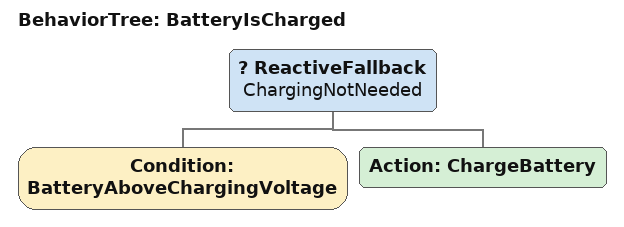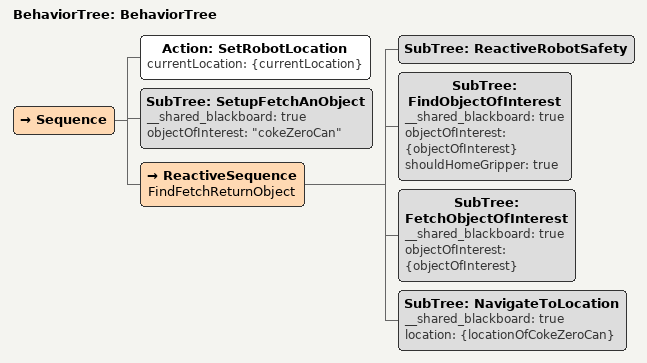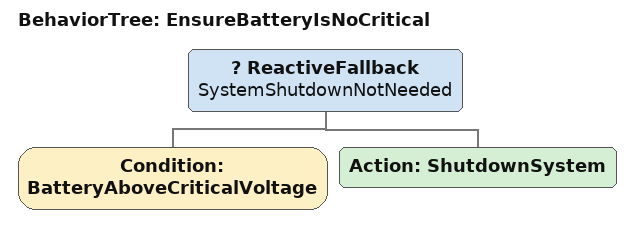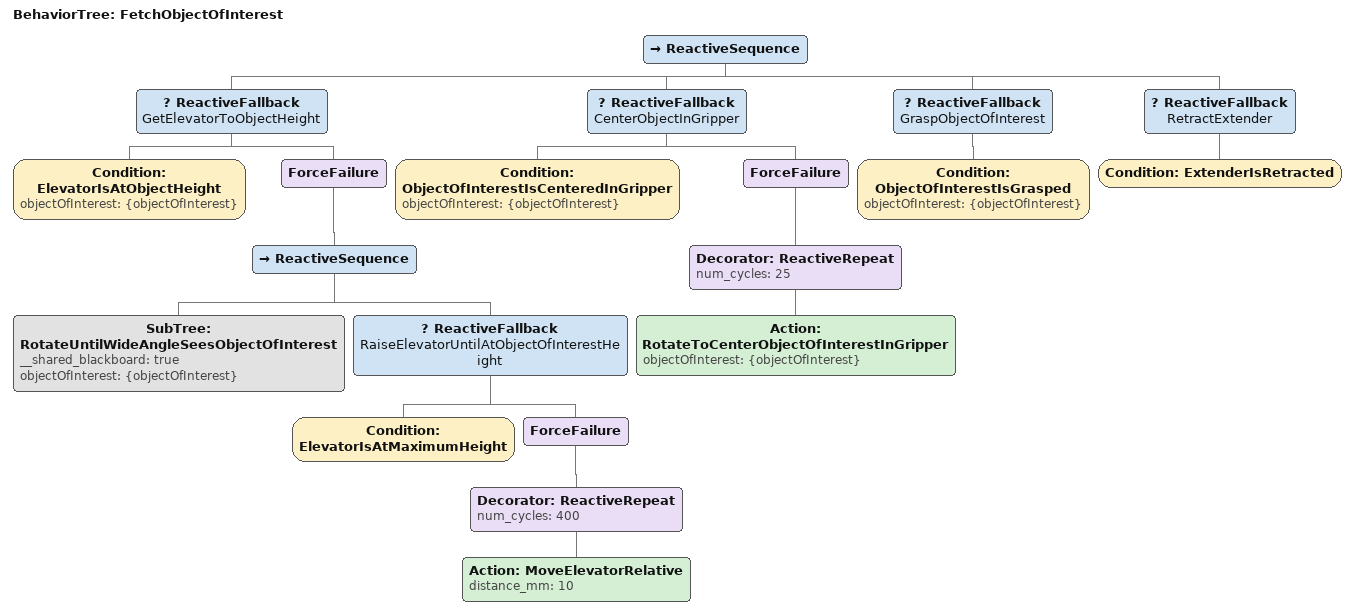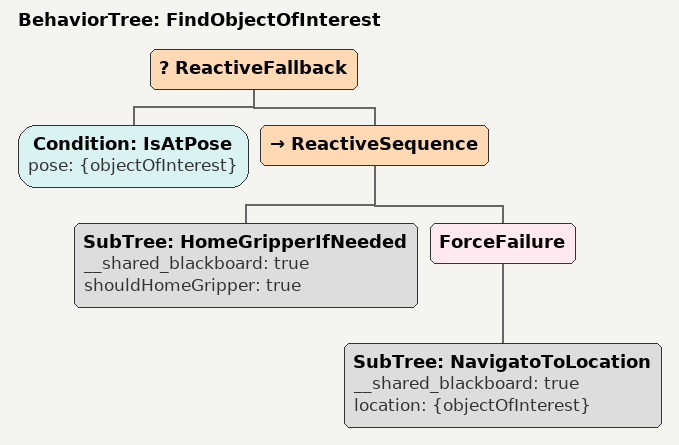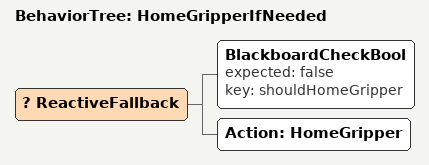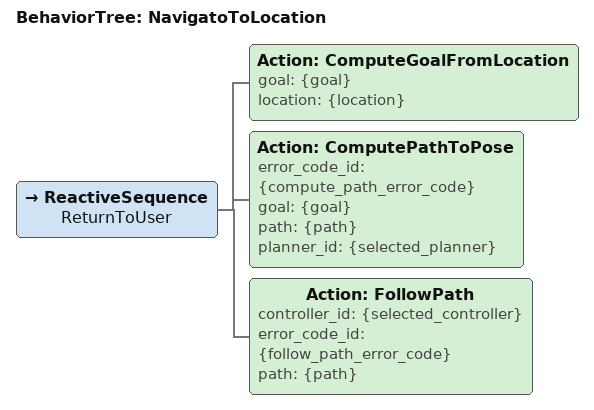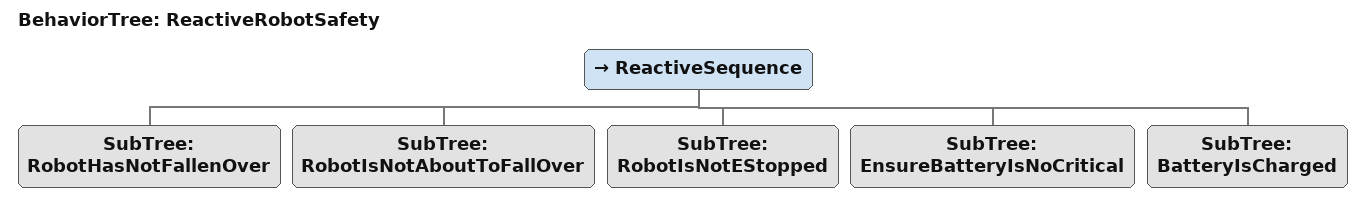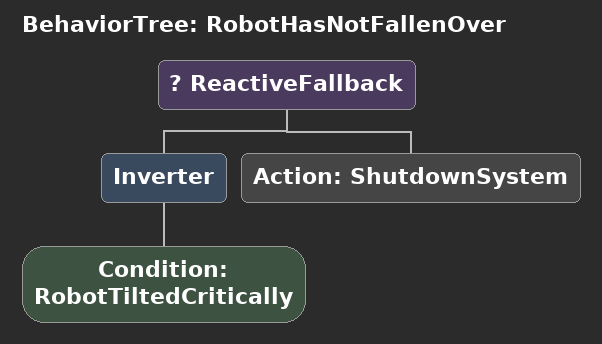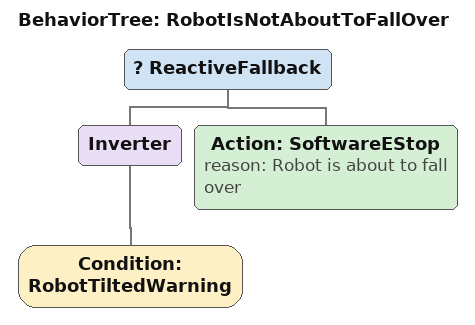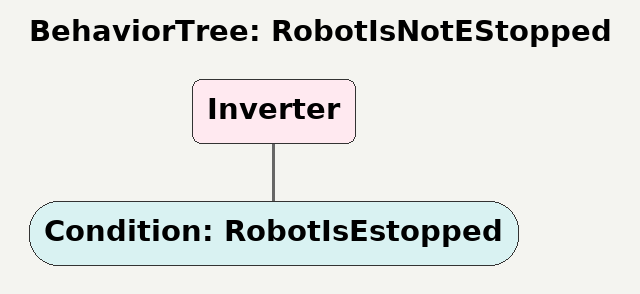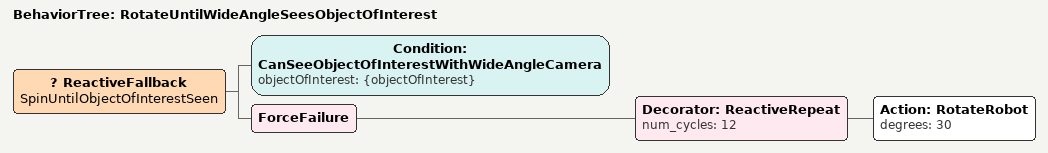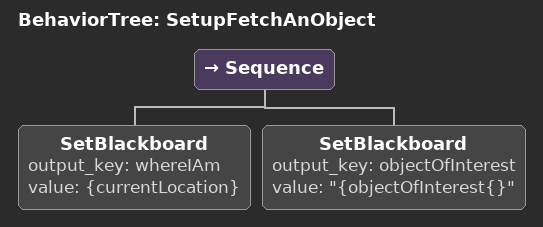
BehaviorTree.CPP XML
<?xml version="1.0"?>
<root main_tree_to_execute="BehaviorTree">
    <BehaviorTree ID="BatteryIsCharged">
        <ReactiveFallback name="ChargingNotNeeded">
            <Condition ID="BatteryAboveChargingVoltage"/>
            <Action ID="ChargeBattery"/>
        </ReactiveFallback>
    </BehaviorTree>
    <BehaviorTree ID="BehaviorTree">
        <Sequence>
            <Action ID="SetRobotLocation" currentLocation="{currentLocation}"/>
            <SubTree ID="SetupFetchAnObject" __shared_blackboard="true" objectOfInterest="&quot;cokeZeroCan&quot;"/>
            <ReactiveSequence name="FindFetchReturnObject">
                <SubTree ID="ReactiveRobotSafety"/>
                <SubTree ID="FindObjectOfInterest" __shared_blackboard="true" objectOfInterest="{objectOfInterest}" shouldHomeGripper="true"/>
                <SubTree ID="FetchObjectOfInterest" __shared_blackboard="true" objectOfInterest="{objectOfInterest}"/>
                <SubTree ID="NavigateToLocation" __shared_blackboard="true" location="{locationOfCokeZeroCan}"/>
            </ReactiveSequence>
        </Sequence>
    </BehaviorTree>
    <BehaviorTree ID="EnsureBatteryIsNoCritical">
        <ReactiveFallback name="SystemShutdownNotNeeded">
            <Condition ID="BatteryAboveCriticalVoltage"/>
            <Action ID="ShutdownSystem"/>
        </ReactiveFallback>
    </BehaviorTree>
    <BehaviorTree ID="FetchObjectOfInterest">
        <ReactiveSequence>
            <ReactiveFallback name="GetElevatorToObjectHeight">
                <Condition ID="ElevatorIsAtObjectHeight" objectOfInterest="{objectOfInterest}"/>
                <ForceFailure>
                    <ReactiveSequence>
                        <SubTree ID="RotateUntilWideAngleSeesObjectOfInterest" __shared_blackboard="true" objectOfInterest="{objectOfInterest}"/>
                        <ReactiveFallback name="RaiseElevatorUntilAtObjectOfInterestHeight">
                            <Condition ID="ElevatorIsAtMaximumHeight"/>
                            <ForceFailure>
                                <Decorator ID="ReactiveRepeat" num_cycles="400">
                                    <Action ID="MoveElevatorRelative" distance_mm="10"/>
                                </Decorator>
                            </ForceFailure>
                        </ReactiveFallback>
                    </ReactiveSequence>
                </ForceFailure>
            </ReactiveFallback>
            <ReactiveFallback name="CenterObjectInGripper">
                <Condition ID="ObjectOfInterestIsCenteredInGripper" objectOfInterest="{objectOfInterest}"/>
                <ForceFailure>
                    <Decorator ID="ReactiveRepeat" num_cycles="25">
                        <Action ID="RotateToCenterObjectOfInterestInGripper" objectOfInterest="{objectOfInterest}"/>
                    </Decorator>
                </ForceFailure>
            </ReactiveFallback>
            <ReactiveFallback name="GraspObjectOfInterest">
                <Condition ID="ObjectOfInterestIsGrasped" objectOfInterest="{objectOfInterest}"/>
            </ReactiveFallback>
            <ReactiveFallback name="RetractExtender">
                <Condition ID="ExtenderIsRetracted"/>
            </ReactiveFallback>
        </ReactiveSequence>
    </BehaviorTree>
    <BehaviorTree ID="FindObjectOfInterest">
        <ReactiveFallback>
            <Condition ID="IsAtPose" pose="{objectOfInterest}"/>
            <ReactiveSequence>
                <SubTree ID="HomeGripperIfNeeded" __shared_blackboard="true" shouldHomeGripper="true"/>
                <ForceFailure>
                    <SubTree ID="NavigatoToLocation" __shared_blackboard="true" location="{objectOfInterest}"/>
                </ForceFailure>
            </ReactiveSequence>
        </ReactiveFallback>
    </BehaviorTree>
    <BehaviorTree ID="HomeGripperIfNeeded">
        <ReactiveFallback>
            <BlackboardCheckBool expected="false" key="shouldHomeGripper"/>
            <Action ID="HomeGripper"/>
        </ReactiveFallback>
    </BehaviorTree>
    <BehaviorTree ID="NavigatoToLocation">
        <ReactiveSequence name="ReturnToUser">
            <Action ID="ComputeGoalFromLocation" goal="{goal}" location="{location}"/>
            <Action ID="ComputePathToPose" error_code_id="{compute_path_error_code}" goal="{goal}" path="{path}" planner_id="{selected_planner}"/>
            <Action ID="FollowPath" controller_id="{selected_controller}" error_code_id="{follow_path_error_code}" path="{path}"/>
        </ReactiveSequence>
    </BehaviorTree>
    <BehaviorTree ID="ReactiveRobotSafety">
        <ReactiveSequence>
            <SubTree ID="RobotHasNotFallenOver"/>
            <SubTree ID="RobotIsNotAboutToFallOver"/>
            <SubTree ID="RobotIsNotEStopped"/>
            <SubTree ID="EnsureBatteryIsNoCritical"/>
            <SubTree ID="BatteryIsCharged"/>
        </ReactiveSequence>
    </BehaviorTree>
    <BehaviorTree ID="RobotHasNotFallenOver">
        <ReactiveFallback>
            <Inverter>
                <Condition ID="RobotTiltedCritically"/>
            </Inverter>
            <Action ID="ShutdownSystem"/>
        </ReactiveFallback>
    </BehaviorTree>
    <BehaviorTree ID="RobotIsNotAboutToFallOver">
        <ReactiveFallback>
            <Inverter>
                <Condition ID="RobotTiltedWarning"/>
            </Inverter>
            <Action ID="SoftwareEStop" reason="Robot is about to fall over"/>
        </ReactiveFallback>
    </BehaviorTree>
    <BehaviorTree ID="RobotIsNotEStopped">
        <Inverter>
            <Condition ID="RobotIsEstopped"/>
        </Inverter>
    </BehaviorTree>
    <BehaviorTree ID="RotateUntilWideAngleSeesObjectOfInterest">
        <ReactiveFallback name="SpinUntilObjectOfInterestSeen">
            <Condition ID="CanSeeObjectOfInterestWithWideAngleCamera" objectOfInterest="{objectOfInterest}"/>
            <ForceFailure>
                <Decorator ID="ReactiveRepeat" num_cycles="12">
                    <Action ID="RotateRobot" degrees="30"/>
                </Decorator>
            </ForceFailure>
        </ReactiveFallback>
    </BehaviorTree>
    <BehaviorTree ID="SetupFetchAnObject">
        <Sequence>
            <SetBlackboard output_key="whereIAm" value="{currentLocation}"/>
            <SetBlackboard output_key="objectOfInterest" value="&quot;{objectOfInterest{}&quot;"/>
        </Sequence>
    </BehaviorTree>
</root>
